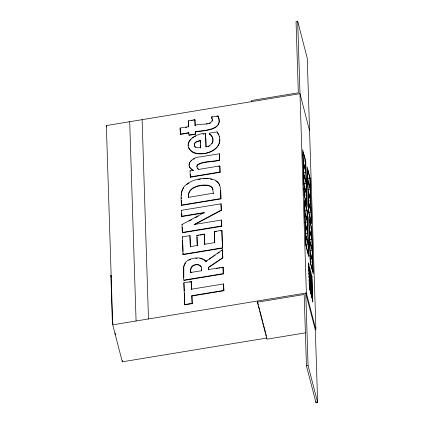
<?xml version="1.0" encoding="UTF-8"?>
<svg xmlns="http://www.w3.org/2000/svg" width="424" height="424" viewBox="0 0 424 424"><rect width="100%" height="100%" fill="white"/><g stroke="black" fill="none" stroke-linecap="round" stroke-linejoin="round"><path stroke-width="0.64" d="M219.749 139.146C220.681 152.9 194.457 159.334 188.648 147.6M181.366 195.432L181.594 192.189M188.388 145.649L188.468 144.579M183.799 266.871L183.809 277.847M189.125 165.254L189.258 163.823M212.387 119.738C211.396 126.347 198.745 122.812 195.098 125.552L195.183 125.88L194.913 119.701L188.447 120.766L188.722 126.946L188.447 120.766M212.371 121.132L212.472 120.066L211.396 116.987L217.936 115.911C224.397 130.369 203.366 130.274 195.294 131.626L195.453 134.281L188.987 135.341L188.828 132.685L180.327 134.09L180.412 134.419L188.913 133.019L188.828 132.685M212.827 142.268L213.039 140.519M194.367 145.135L194.701 143.561L195.819 142.305L200.266 140.673L200.181 140.344L195.734 141.976L194.616 143.227L194.277 144.801L194.817 146.646L195.655 147.303M196.927 166.886L197.314 165.233C203.637 160.945 212.599 162.477 219.701 160.187L219.415 153.748L200.048 156.938C192.459 156.636 183.597 165.726 193.423 170.618L190.222 167.877L189.364 166.521M115.127 333.089L115.1 334.637A5.374 4.118 -1.8 0 0 115.572 334.79M188.553 143.508L189.184 141.574M181.806 191.579L182.431 189.735M183.852 266.235L184.239 265.143M189.422 163.383L189.756 162.503M211.984 143.784L212.546 142.771M189.459 141.139L191.07 139.072M184.435 264.597L185.463 263.007M182.749 189.252L183.703 187.795M190.62 161.306L191.849 160.219M207.151 260.771L206.085 261.513L206 261.184L222.494 249.725L222.833 257.972L208.597 267.555L208.672 269.876L208.513 267.221L222.748 257.638L222.494 249.725M209.276 259.297L212.472 257.077M213.532 256.34L215.132 255.232M217.793 253.382L219.388 252.275M221.513 250.796L222.579 250.059M192.358 137.975L193.863 136.984M181.758 216.24L181.567 210.309L221.021 203.812L221.222 210.06L194.038 224.545L221.54 220.019L221.816 226.284L182.362 232.781L182.023 224.482L204.363 212.519L181.758 216.24L181.843 216.574L204.448 212.848M188.982 221.132L191.844 219.6M195.284 217.761L198.146 216.224M194.701 224.566L221.307 210.389L221.021 203.812M194.346 136.761L195.798 136.099M188.823 260.235L190.583 259.488M193.429 159.265L194.86 158.656M207.983 146.577L209.53 145.936M208.979 123.522L210.543 123.055M219.441 136.623C222.748 150.833 203.663 156.758 192.978 152.603C180.173 143.598 195.3 132.956 205.582 133.438L206.096 147.075L206.006 146.746C212.88 146.64 215.572 137.164 209.403 133.798L209.382 133.157L217.04 131.896L218.752 134.689L219.526 136.952M198.141 179.617L200.515 179.061M206.276 124.052L207.368 123.861M297.675 21.2L306.372 292.958L315.933 329.936L307.236 58.178L297.675 21.2L296.037 21.47L298.326 92.803L251.554 100.504L251.586 101.633M267.035 337.986L122.303 361.815L112.736 324.837L106.35 125.557L299.996 93.667L309.546 130.656M191.118 120.67L192.411 120.458M193.704 120.246L194.998 120.034M212.111 118.847L211.481 117.321L212.668 117.125M216.834 116.436L218.021 116.24C224.482 130.703 203.456 130.603 195.379 131.954L195.453 134.281M180.327 134.09L180.131 128.016L188.638 126.612M185.686 127.444L186.899 127.242M188.903 135.012L195.369 133.947M202.884 134.222L203.997 134.042M219.415 153.748L219.611 159.859C212.514 162.148 203.552 160.617 197.229 164.904L196.842 166.553L197.399 168.323L198.453 169.383M197.314 167.994L198.718 169.404L219.807 165.932L220.088 172.335L190.334 177.232L190.053 170.83L193.339 170.289M218.614 166.473L219.892 166.261M190.249 176.903L220.003 172.006L219.807 165.932M303.483 161.2L305.428 160.882L303.208 152.296L303.319 155.693L302.974 154.373L303.536 162.487L305.757 171.073L305.428 160.882M303.849 172.526L305.794 172.202L303.573 163.622L303.446 169.091L303.897 173.808L306.117 182.394L305.794 172.202M213.251 193.174L188.558 197.361C186.746 187.339 199.63 184.376 207.188 185.156A10.028 6.349 -14.5 0 1 212.551 188.113L213.336 193.508M307.925 178.366L309.87 178.048L307.649 169.462L307.527 174.937L307.978 179.654L310.193 188.24L309.87 178.048M303.563 183.952L306.154 183.528L303.934 174.942L303.812 180.417L304.262 185.134L306.483 193.715L306.154 183.528M181.403 205.068C181.08 197.886 179.787 188.834 186.788 184.212A18.714 11.856 -14.5 0 1 195.088 179.983C201.289 178.186 208.11 177.37 214.258 179.84C222.028 182.718 220.533 192.353 220.941 198.898L181.488 205.396L181.403 205.068L220.856 198.57L220.597 190.482M308.285 189.692L310.23 189.369L308.01 180.788L308.121 184.186L307.776 182.866L308.338 190.98L310.559 199.561L310.23 189.369M303.923 195.279L306.515 194.849L304.3 186.263L304.406 189.661L304.066 188.341L304.623 196.455L306.844 205.041L306.515 194.849M308.651 201.013L310.596 200.695L308.375 192.109L308.248 197.584L308.699 202.301L310.919 210.882L310.596 200.695M305.079 211.019L307.024 210.702L304.803 202.116L304.914 205.513L304.575 204.193L305.132 212.307L307.352 220.893L307.024 210.702M182.278 232.447L221.731 225.955L221.54 220.019M309.011 212.339L310.956 212.016L308.736 203.435L308.614 208.905L309.064 213.622L311.285 222.208L310.956 212.016M197.012 236.926L197.298 245.809L196.89 235.331L204.41 234.09L204.824 244.574L204.739 244.24L214.703 242.602L214.348 231.584L221.874 230.343L222.515 248.146L183.067 254.644L182.421 236.841L189.947 235.601L190.381 246.948L189.947 235.601M214.767 242.284L214.433 231.912L216.314 231.605M220.703 230.879L221.959 230.672M197.6 235.559L198.856 235.352M200.107 235.145L201.363 234.938M202.619 234.732L204.501 234.419M304.798 222.452L307.389 222.022L305.169 213.442L305.28 216.839L304.936 215.514L305.497 223.628L307.713 232.214L307.389 222.022M190.297 246.62L197.213 245.48M309.52 228.186L311.465 227.868L309.244 219.282L309.123 224.757L309.573 229.474L311.794 238.06L311.465 227.868M305.805 233.666L307.75 233.348L305.529 224.762L305.64 228.16L305.301 226.84L305.858 234.954L308.078 243.535L307.75 233.348M182.977 254.315L222.43 247.817L221.874 230.343M309.886 239.512L311.831 239.189L309.61 230.608L309.716 234.006L309.377 232.686L309.933 240.8L312.154 249.381L311.831 239.189M306.17 244.987L308.116 244.669L305.895 236.083L306.001 239.481L305.662 238.161L306.223 246.275L308.439 254.861L308.116 244.669M310.246 250.833L312.191 250.515L309.971 241.929L310.082 245.326L309.737 244.007L310.299 252.121L312.52 260.702L312.191 250.515M201.183 266.935C197.536 261.799 188.325 266.389 190.943 272.796L190.858 272.468L201.485 270.719L201.57 271.047L201.427 268.858M208.587 269.547L223.051 267.168L223.347 273.952L183.894 280.45L183.809 280.116C183.11 272.738 181.541 261.295 191.081 258.905C196.026 257.49 202.179 257.034 206 261.184M216.219 268.636L217.475 268.429M218.736 268.222L219.992 268.016M221.249 267.809L223.141 267.496M183.809 280.116L223.257 273.623L223.051 267.168M191.664 289.184L223.591 283.932L223.798 290.419L191.871 295.676L192.199 303.642L184.673 304.882L183.894 282.787L191.415 281.552L191.749 289.518L191.415 281.552M310.606 262.159L312.552 261.836L310.336 253.255L310.442 256.647L310.103 255.328L310.659 263.442L312.88 272.028L312.552 261.836M189.623 282.188L190.874 281.986M191.955 296.005L223.883 290.747L223.591 283.932M184.588 304.549L192.114 303.308L191.871 295.676M112.736 324.837L306.372 292.958M305.285 332.856L266.956 339.168L257.394 302.19L304.167 294.489L306.451 365.822L316.018 402.8L317.65 402.53L315.329 330.068L305.762 293.09L308.089 365.557L317.65 402.53M306.451 365.822L308.089 365.557M195.846 258.407L197.022 258.306M203.202 178.721L205.11 178.626M205.746 178.599L208.157 178.695M199.943 258.343L203.032 259.366M210.431 179.018L212.106 179.511M215.795 181.037L217.252 181.907L218.954 183.74L219.701 185.336M194.733 146.312L195.983 147.303L197.918 147.764L200.419 147.684L200.181 140.344M209.403 133.798L209.488 134.132C211.412 135.495 212.943 137.524 213.108 139.936M204.066 259.822L206.085 261.513M218.837 135.018L217.04 131.896M213.097 189.841L212.636 188.442A10.028 6.349 -14.5 0 0 207.272 185.489C199.768 184.726 186.926 187.609 188.643 197.573M217.936 115.911L218.021 116.24M211.396 116.987L211.481 117.321M258.343 304.882L257.357 301.061L257.394 302.19M258.677 306.16L259.663 309.986M259.997 311.258L262.631 321.461M262.959 322.733L263.458 324.646M263.786 325.924L265.599 332.935M265.928 334.213L266.426 336.121M219.611 159.859L219.701 160.187M220.003 172.006L220.088 172.335M209.382 133.157L209.488 134.132M220.856 198.57L220.941 198.898M221.222 210.06L221.307 210.389M213.251 193.296L213.341 193.63M221.731 225.955L221.816 226.284M195.294 131.626L195.379 131.954M222.43 247.817L222.515 248.146M222.748 257.638L222.833 257.972M214.348 231.584L214.433 231.912M223.257 273.623L223.347 273.952M223.798 290.419L223.883 290.747M180.131 128.016L180.412 134.419M190.053 170.83L190.138 171.158M208.513 267.221L208.597 267.555M196.89 235.331L196.975 235.659M181.567 210.309L181.652 210.638M182.023 224.482L182.108 224.815M182.421 236.841L182.506 237.17M192.114 303.308L192.199 303.642M183.894 282.787L184.233 291.034M106.35 125.557L106.678 126.834M111.342 277.137L110.85 275.234L112.318 321.143L112.975 323.682M201.511 269.192C202.206 264.793 197.303 263.686 194.081 265C190.614 265.705 190.493 269.648 190.858 272.468M315.975 401.48L316.018 402.8M205.582 133.438L206.006 146.746M204.41 234.09L204.739 244.24M200.266 140.673L200.345 143.121M200.404 144.955L200.504 148.013M194.913 119.701L195.098 125.552M190.233 174.195L190.334 177.232M181.228 197.377L181.271 198.612M181.329 200.462L181.488 205.396M181.737 213.272L181.843 216.574M182.188 227.264L182.362 232.781M182.606 240.403L182.961 251.406M183.025 253.351L183.067 254.644M184.297 293.011L184.652 304.22M142.109 119.669L148.495 318.949M129.696 121.715L136.083 320.995M122.255 360.49L122.303 361.815M186.873 184.546A18.714 11.856 -14.5 0 1 188.929 183.126M305.752 161.634L302.678 149.752L304.13 195.04L307.204 206.928L305.752 161.634M310.193 178.801L307.119 166.918L308.571 212.207L311.645 224.095L310.193 178.801M307.347 211.454L304.273 199.572L305.725 244.86L308.799 256.748L307.347 211.454M311.788 228.621L308.714 216.738L310.167 262.027L313.241 273.915L311.788 228.621M308.852 264.2L308.508 262.88L308.921 266.463L308.852 264.2M309.875 268.164L309.531 266.839L309.949 270.427L309.875 268.164M310.877 272.038L310.538 270.719L310.951 274.301L310.877 272.038M311.9 276.003L311.561 274.683L311.974 278.266L311.9 276.003M308.958 267.597L308.619 266.277L309.032 269.86L308.958 267.597M309.981 271.556L309.642 270.236L310.055 273.825L309.981 271.556M310.988 275.436L310.644 274.116L311.057 277.699L310.988 275.436M312.011 279.4L311.672 278.075L312.085 281.663L312.011 279.4M309.07 270.994L308.725 269.675L309.138 273.257L309.07 270.994M310.092 274.953L309.753 273.634L310.167 277.222L310.092 274.953M311.094 278.833L310.755 277.513L311.168 281.096L311.094 278.833M312.122 282.797L311.778 281.472L312.191 285.061L312.122 282.797M309.175 274.392L308.836 273.072L309.25 276.655L309.175 274.392M310.204 278.351L309.859 277.031L310.273 280.619L310.204 278.351M311.205 282.23L310.861 280.911L311.274 284.493L311.205 282.23M312.228 286.189L311.889 284.87L312.303 288.458L312.228 286.189M309.287 277.789L308.942 276.469L309.356 280.052L309.287 277.789M310.31 281.748L309.971 280.428L310.384 284.011L310.31 281.748M311.311 285.628L310.972 284.308L311.386 287.891L311.311 285.628M312.34 289.587L311.995 288.267L312.409 291.855L312.34 289.587M309.393 281.186L309.054 279.861L309.467 283.449L309.393 281.186M310.421 285.145L310.077 283.826L310.49 287.408L310.421 285.145M311.423 289.025L311.078 287.705L311.497 291.288L311.423 289.025M312.446 292.984L312.106 291.664L312.52 295.252L312.446 292.984M309.504 284.584L309.16 283.259L309.578 286.847L309.504 284.584M310.527 288.543L310.188 287.223L310.601 290.806L310.527 288.543M311.529 292.422L311.19 291.103L311.603 294.685L311.529 292.422M312.557 296.381L312.212 295.062L312.626 298.644L312.557 296.381M309.61 287.976L309.271 286.656L309.684 290.244L309.61 287.976M310.638 291.94L310.294 290.62L310.707 294.203L310.638 291.94M311.64 295.82L311.296 294.495L311.714 298.083L311.64 295.82M312.663 299.779L312.324 298.459L312.737 302.042L312.663 299.779"/></g></svg>
